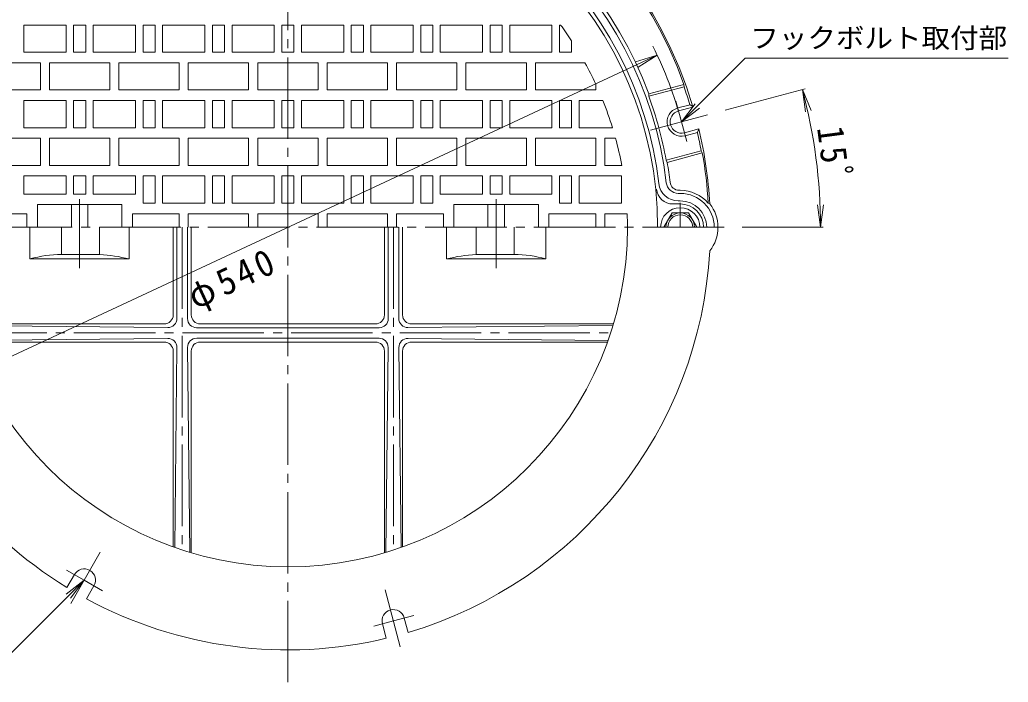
# Model space of a CAD drawing. Units: millimetres, scale not verified. Extents: x -589 to 461, y -801 to 845.
# Drawn here: x -221 to 434, y -10 to 429 of the extents above; entities that cross this region are included whole.
import ezdxf
from ezdxf.enums import TextEntityAlignment as Align

# ---------------------------------------------------------------- set-up
doc = ezdxf.new("R2010")
doc.units = ezdxf.units.MM
doc.header["$LTSCALE"] = 6
doc.linetypes.add('CHAIN2', pattern=[12, 9, -1, 1, -1])
for name, color, linetype, lineweight in [('1-1_1-1ﾚｲﾔ', 2, 'Continuous', 18), ('1-2_1-2ﾚｲﾔ', 3, 'Continuous', 18), ('1-4_1-4ﾚｲﾔ', 7, 'Continuous', 18), ('1-5_1-5ﾚｲﾔ', 7, 'Continuous', 18)]:
    doc.layers.add(name, color=color, linetype=linetype, lineweight=lineweight)
doc.styles.add('ＭＳ ゴシック', font='')
doc.styles.get('ＭＳ ゴシック').set_extended_font_data('MS Gothic')

msp = doc.modelspace()

# ---------------------------------------------------------------- linework, layer by layer
at = {"layer": '1-1_1-1ﾚｲﾔ'}
for p, q in [((195.672, 380.316), (218.947, 386.553)), ((218.947, 386.553), (218.969, 385.006)), ((195.672, 380.316), (195.705, 378.772)), ((195.705, 378.772), (218.969, 385.006)), ((214.833, 370.956), (222.996, 373.144)), ((215.351, 369.025), (224.915, 371.587)), ((225.01, 371.613), (222.996, 373.144)), ((219.233, 354.536), (228.797, 357.1)), ((219.75, 352.604), (227.806, 354.762)), ((227.806, 354.762), (228.797, 357.1)), ((207.093, 336.272), (230.357, 342.505)), ((207.837, 334.918), (231.111, 341.154)), ((230.357, 342.505), (231.111, 341.154)), ((207.093, 336.272), (207.837, 334.918)), ((216.493, 314.398), (215.2, 314.398)), ((216.493, 314.397), (215.2, 314.397)), ((216.493, 316.397), (215.703, 316.397)), ((216.493, 316.397), (216.105, 316.397)), ((216.493, 309.398), (215.2, 309.398)), ((216.493, 309.398), (215.603, 309.398)), ((235.034, 307.912), (236.061, 307.456)), ((216.493, 307.347), (211.434, 307.347)), ((-185.003, 61.821), (-189.953, 53.245)), ((-172.013, 54.321), (-176.964, 45.746)), ((33.618, 33.039), (36.18, 23.475)), ((19.129, 29.157), (21.693, 19.593))]:
    msp.add_line(p, q, dxfattribs=at)
at = {"layer": '1-1_1-1ﾚｲﾔ', "linetype": 'CHAIN2'}
for p, q in [((217.291, 361.78), (213.64, 375.406)), ((196.679, 356.257), (234.55, 366.405)), ((217.291, 361.78), (220.785, 348.74)), ((-167.839, 76.552), (-187.442, 42.597)), ((-178.508, 58.071), (-190.199, 64.821)), ((-178.508, 58.071), (-166.291, 51.018)), ((20.85, 51.711), (30.998, 13.839)), ((26.373, 31.099), (40, 34.75)), ((26.373, 31.099), (13.333, 27.605))]:
    msp.add_line(p, q, dxfattribs=at)
at = {"layer": '1-1_1-1ﾚｲﾔ'}
for centre, radius, start, end in [((-43.509, 291.898), 280.002, 16.56195, 103.46547), ((-43.509, 291.898), 279.002, 19.83176, 100.16846), ((-43.509, 291.898), 280.002, 106.56194, 176.8148), ((-43.509, 291.898), 279.002, 109.83177, 176.70955), ((-43.509, 291.898), 252.5, 6.72353, 173.27647), ((-43.509, 291.898), 255, 20.28783, 99.71243), ((-43.509, 291.898), 247.5, 6.72359, 173.27641), ((-43.509, 291.898), 255, 110.28784, 173.2894), ((-43.509, 291.898), 278.502, 16.95486, 19.53085), ((-43.509, 291.898), 254.5, 10.04103, 19.95918), ((217.291, 361.78), 9.5, 105.00023, 284.9991), ((217.291, 361.78), 7.5, 105.00029, 284.99944), ((-43.509, 291.898), 278.502, 10.46941, 13.04529), ((-43.509, 291.898), 280.002, 3.18518, 13.46558), ((-43.509, 291.898), 279.002, 3.29047, 10.16829), ((-43.509, 291.898), 255, 6.7106, 9.71246), ((215.2, 322.397), 8, 186.72325, 270), ((215.703, 322.397), 6, 186.71069, 270), ((211.624, 318.347), 11, 185.91859, 270), ((215.2, 322.398), 13, 186.72356, 270), ((216.493, 291.898), 24.499, 40.81808, 90), ((216.493, 291.898), 22.499, 0, 90), ((216.493, 291.898), 17.499, 0, 90), ((216.493, 291.898), 15.449, 0, 90), ((216.493, 291.898), 24.999, 0, 38.48666), ((-43.509, 291.898), 225, 180, 0), ((216.493, 291.898), 24.999, 321.51309, 0), ((-43.509, 291.898), 280.002, 286.53499, 356.81483), ((-43.509, 291.898), 280.002, 196.53499, 238.46556), ((-178.508, 58.071), 7.5, 330.00029, 149.99944), ((-43.509, 291.898), 280.002, 241.53499, 283.46555), ((26.373, 31.099), 7.5, 15.00029, 194.99944)]:
    msp.add_arc(centre, radius, start, end, dxfattribs=at)
at = {"layer": '1-2_1-2ﾚｲﾔ', "linetype": 'CHAIN2'}
for p, q in [((-43.509, -9.514), (-43.509, 591.621)), ((-181.508, 291.898), (-181.508, 310.645)), ((94.492, 291.898), (94.492, 310.645)), ((216.493, 291.898), (216.493, 308.022)), ((245.548, 291.898), (-334.424, 291.898)), ((-181.509, 264.79), (-181.509, 291.898)), ((-113.508, 291.898), (-113.508, 78.064)), ((26.492, 291.898), (26.492, 78.064)), ((94.492, 264.79), (94.492, 291.898)), ((-257.343, 221.898), (170.326, 221.898))]:
    msp.add_line(p, q, dxfattribs=at)
at = {"layer": '1-2_1-2ﾚｲﾔ'}
for p, q in [((-218.509, 425.898), (-218.509, 407.899)), ((-190.508, 425.898), (-218.509, 425.898)), ((-190.508, 425.898), (-190.508, 407.899)), ((-185.508, 425.898), (-185.508, 407.899)), ((-177.508, 425.898), (-185.508, 425.898)), ((-177.508, 425.898), (-177.508, 407.899)), ((-144.508, 425.898), (-172.508, 425.898)), ((-172.508, 425.898), (-172.508, 407.899)), ((-144.508, 425.898), (-144.508, 407.899)), ((-131.508, 425.898), (-131.508, 407.899)), ((-98.508, 425.898), (-126.508, 425.898)), ((-126.508, 425.898), (-126.508, 407.899)), ((-98.508, 425.898), (-98.508, 407.899)), ((-85.508, 425.898), (-85.508, 407.899)), ((-52.508, 425.898), (-80.508, 425.898)), ((-80.508, 425.898), (-80.508, 407.899)), ((-52.508, 425.898), (-52.508, 407.899)), ((-47.508, 425.898), (-39.508, 425.898)), ((-47.508, 425.898), (-47.508, 407.899)), ((-39.508, 425.898), (-39.508, 407.899)), ((-34.508, 425.898), (-6.508, 425.898)), ((-34.508, 425.898), (-34.508, 407.899)), ((-6.508, 425.898), (-6.508, 407.899)), ((-1.509, 425.898), (-1.509, 407.899)), ((11.492, 425.898), (39.492, 425.898)), ((11.492, 425.898), (11.492, 407.899)), ((39.492, 425.898), (39.492, 407.899)), ((44.492, 425.898), (44.492, 407.899)), ((57.492, 425.898), (85.491, 425.898)), ((57.492, 425.898), (57.492, 407.899)), ((85.491, 425.898), (85.491, 407.899)), ((90.491, 425.898), (90.491, 407.899)), ((90.491, 425.898), (98.491, 425.898)), ((98.491, 425.898), (98.491, 407.899)), ((103.491, 425.898), (103.491, 407.899)), ((103.491, 425.898), (131.492, 425.898)), ((131.492, 425.898), (131.492, 407.899)), ((136.491, 425.898), (136.491, 407.899)), ((136.491, 425.898), (137.238, 425.898)), ((144.492, 415.515), (144.492, 407.899)), ((-190.508, 407.899), (-218.509, 407.899)), ((-177.508, 407.899), (-185.508, 407.899)), ((-144.508, 407.899), (-172.508, 407.899)), ((-131.508, 407.899), (-139.509, 407.899)), ((-98.508, 407.899), (-126.508, 407.899)), ((-85.508, 407.899), (-93.508, 407.899)), ((-52.508, 407.899), (-80.508, 407.899)), ((-47.508, 407.899), (-39.508, 407.899)), ((-34.508, 407.899), (-6.508, 407.899)), ((-1.509, 407.899), (6.492, 407.899)), ((11.492, 407.899), (39.492, 407.899)), ((44.492, 407.899), (52.492, 407.899)), ((57.492, 407.899), (85.491, 407.899)), ((90.491, 407.899), (98.491, 407.899)), ((103.491, 407.899), (131.492, 407.899)), ((136.491, 407.899), (144.492, 407.899)), ((-207.508, 400.898), (-240.343, 400.898)), ((-207.508, 400.898), (-207.508, 382.899)), ((-161.508, 400.898), (-161.508, 382.899)), ((-115.508, 400.898), (-115.508, 382.899)), ((-69.508, 400.898), (-69.508, 382.899)), ((-63.508, 400.898), (-23.509, 400.898)), ((-63.508, 400.898), (-63.508, 382.899)), ((-23.509, 400.898), (-23.509, 382.899)), ((-17.509, 400.898), (-17.509, 382.899)), ((28.492, 400.898), (28.492, 382.899)), ((74.491, 400.898), (74.491, 382.899)), ((120.492, 400.898), (120.492, 382.899)), ((120.492, 400.898), (153.327, 400.898)), ((160.492, 386.814), (160.492, 382.899)), ((-207.508, 382.899), (-247.509, 382.899)), ((-161.508, 382.899), (-201.509, 382.899)), ((-115.508, 382.899), (-155.508, 382.899)), ((-69.508, 382.899), (-109.508, 382.899)), ((-63.508, 382.899), (-23.509, 382.899)), ((-17.509, 382.899), (22.492, 382.899)), ((28.492, 382.899), (68.492, 382.899)), ((74.491, 382.899), (114.492, 382.899)), ((120.492, 382.899), (160.492, 382.899)), ((-190.508, 375.899), (-218.509, 375.899)), ((-218.509, 375.899), (-218.509, 357.899)), ((-190.508, 375.899), (-190.508, 357.899)), ((-177.508, 375.899), (-177.508, 357.899)), ((-144.508, 375.899), (-172.508, 375.899)), ((-172.508, 375.899), (-172.508, 357.899)), ((-144.508, 375.899), (-144.508, 357.899)), ((-131.508, 375.899), (-131.508, 357.899)), ((-98.508, 375.899), (-126.508, 375.899)), ((-126.508, 375.899), (-126.508, 357.899)), ((-98.508, 375.899), (-98.508, 357.899)), ((-85.508, 375.899), (-85.508, 357.899)), ((-52.508, 375.899), (-80.508, 375.899)), ((-80.508, 375.899), (-80.508, 357.899)), ((-52.508, 375.899), (-52.508, 357.899)), ((-47.508, 375.899), (-39.508, 375.899)), ((-47.508, 375.899), (-47.508, 357.899)), ((-39.508, 375.899), (-39.508, 357.899)), ((-34.508, 375.899), (-6.508, 375.899)), ((-34.508, 375.899), (-34.508, 357.899)), ((-6.508, 375.899), (-6.508, 357.899)), ((-1.509, 375.899), (-1.509, 357.899)), ((11.492, 375.899), (39.492, 375.899)), ((11.492, 375.899), (11.492, 357.899)), ((39.492, 375.899), (39.492, 357.899)), ((44.492, 375.899), (44.492, 357.899)), ((57.492, 375.899), (85.491, 375.899)), ((57.492, 375.899), (57.492, 357.899)), ((85.491, 375.899), (85.491, 357.899)), ((90.491, 375.899), (90.491, 357.899)), ((103.491, 375.899), (131.492, 375.899)), ((103.491, 375.899), (103.491, 357.899)), ((131.492, 375.899), (131.492, 357.899)), ((136.491, 375.899), (136.491, 357.899)), ((149.492, 375.899), (149.492, 357.899)), ((149.492, 375.899), (165.224, 375.899)), ((-190.508, 357.899), (-218.509, 357.899)), ((-177.508, 357.899), (-185.508, 357.899)), ((-144.508, 357.899), (-172.508, 357.899)), ((-131.508, 357.899), (-139.509, 357.899)), ((-98.508, 357.899), (-126.508, 357.899)), ((-85.508, 357.899), (-93.508, 357.899)), ((-52.508, 357.899), (-80.508, 357.899)), ((-47.508, 357.899), (-39.508, 357.899)), ((-34.508, 357.899), (-6.508, 357.899)), ((-1.509, 357.899), (6.492, 357.899)), ((11.492, 357.899), (39.492, 357.899)), ((44.492, 357.899), (52.492, 357.899)), ((57.492, 357.899), (85.491, 357.899)), ((90.491, 357.899), (98.491, 357.899)), ((103.491, 357.899), (131.492, 357.899)), ((136.491, 357.899), (144.492, 357.899)), ((149.492, 357.899), (171.594, 357.899)), ((-207.508, 350.899), (-207.508, 332.899)), ((-161.508, 350.899), (-161.508, 332.899)), ((-115.508, 350.899), (-115.508, 332.899)), ((-69.508, 350.899), (-69.508, 332.899)), ((-63.508, 350.899), (-23.509, 350.899)), ((-63.508, 350.899), (-63.508, 332.899)), ((-23.509, 350.899), (-23.509, 332.899)), ((-17.509, 350.899), (-17.509, 332.899)), ((28.492, 350.899), (28.492, 332.899)), ((74.491, 350.899), (74.491, 332.899)), ((120.492, 350.899), (120.492, 332.899)), ((166.492, 350.899), (166.492, 332.899)), ((166.492, 350.899), (173.618, 350.899)), ((-207.508, 332.899), (-247.509, 332.899)), ((-161.508, 332.899), (-201.509, 332.899)), ((-115.508, 332.899), (-155.508, 332.899)), ((-69.508, 332.899), (-109.508, 332.899)), ((-63.508, 332.899), (-23.509, 332.899)), ((-17.509, 332.899), (22.492, 332.899)), ((28.492, 332.899), (68.492, 332.899)), ((74.491, 332.899), (114.492, 332.899)), ((120.492, 332.899), (160.492, 332.899)), ((166.492, 332.899), (177.725, 332.899)), ((-190.508, 325.899), (-218.509, 325.899)), ((-218.509, 325.899), (-218.509, 313.899)), ((-177.508, 325.899), (-185.508, 325.899)), ((-185.508, 325.899), (-185.508, 313.899)), ((-177.508, 325.899), (-177.508, 313.899)), ((-144.508, 325.899), (-172.508, 325.899)), ((-172.508, 325.899), (-172.508, 313.899)), ((-144.508, 325.899), (-144.508, 313.899)), ((-131.508, 325.899), (-131.508, 307.899)), ((-98.508, 325.899), (-126.508, 325.899)), ((-126.508, 325.899), (-126.508, 307.899)), ((-98.508, 325.899), (-98.508, 307.899)), ((-85.508, 325.899), (-85.508, 307.899)), ((-52.508, 325.899), (-80.508, 325.899)), ((-80.508, 325.899), (-80.508, 307.899)), ((-52.508, 325.899), (-52.508, 307.899)), ((-47.508, 325.899), (-39.508, 325.899)), ((-47.508, 325.899), (-47.508, 307.899)), ((-39.508, 325.899), (-39.508, 307.899)), ((-34.508, 325.899), (-6.508, 325.899)), ((-34.508, 325.899), (-34.508, 307.899)), ((-6.508, 325.899), (-6.508, 307.899)), ((-1.509, 325.899), (-1.509, 307.899)), ((11.492, 325.899), (39.492, 325.899)), ((11.492, 325.899), (11.492, 307.899)), ((39.492, 325.899), (39.492, 307.899)), ((44.492, 325.899), (44.492, 307.899)), ((57.492, 325.899), (85.491, 325.899)), ((57.492, 325.899), (57.492, 313.899)), ((85.491, 325.899), (85.491, 313.899)), ((90.491, 325.899), (98.491, 325.899)), ((90.491, 325.899), (90.491, 313.899)), ((98.491, 325.899), (98.491, 313.899)), ((103.491, 325.899), (131.492, 325.899)), ((131.492, 325.899), (131.492, 313.899)), ((136.491, 325.899), (136.491, 307.899)), ((149.492, 325.899), (149.492, 307.899)), ((-177.508, 313.899), (-185.508, 313.899)), ((-144.508, 313.899), (-172.508, 313.899)), ((-131.508, 307.899), (-139.509, 307.899)), ((-98.508, 307.899), (-126.508, 307.899)), ((-85.508, 307.899), (-93.508, 307.899)), ((-52.508, 307.899), (-80.508, 307.899)), ((-47.508, 307.899), (-39.508, 307.899)), ((-34.508, 307.899), (-6.508, 307.899)), ((-1.509, 307.899), (6.492, 307.899)), ((11.492, 307.899), (39.492, 307.899)), ((44.492, 307.899), (52.492, 307.899)), ((57.492, 313.899), (85.491, 313.899)), ((90.491, 313.899), (98.491, 313.899)), ((136.491, 307.899), (144.492, 307.899)), ((149.492, 307.899), (177.492, 307.899)), ((-153.508, 306.899), (-209.509, 306.899)), ((-209.509, 291.898), (-209.509, 306.899)), ((-187.008, 291.898), (-187.008, 306.899)), ((-176.008, 291.898), (-176.008, 306.899)), ((-153.508, 291.898), (-153.508, 306.899)), ((66.492, 306.899), (122.492, 306.899)), ((66.492, 291.898), (66.492, 306.899)), ((88.992, 291.898), (88.992, 306.899)), ((99.992, 291.898), (99.992, 306.899)), ((122.492, 291.898), (122.492, 306.899)), ((221.968, 301.381), (227.444, 291.898)), ((-216.509, 300.899), (-247.509, 300.899)), ((-216.509, 291.898), (-216.509, 300.899)), ((-115.508, 300.899), (-146.508, 300.899)), ((-146.508, 291.898), (-146.508, 300.899)), ((-115.508, 291.898), (-115.508, 300.899)), ((-69.508, 300.899), (-109.508, 300.899)), ((-109.508, 291.898), (-109.508, 300.899)), ((-69.508, 291.898), (-69.508, 300.899)), ((-63.508, 300.899), (-23.509, 300.899)), ((-63.508, 291.898), (-63.508, 300.899)), ((-23.509, 291.898), (-23.509, 300.899)), ((-17.509, 300.899), (22.492, 300.899)), ((-17.509, 291.898), (-17.509, 300.899)), ((22.492, 291.898), (22.492, 300.899)), ((28.492, 300.899), (59.492, 300.899)), ((28.492, 291.898), (28.492, 300.899)), ((59.492, 291.898), (59.492, 300.899)), ((129.492, 300.899), (160.492, 300.899)), ((129.492, 291.898), (129.492, 300.899)), ((160.492, 291.898), (160.492, 300.899)), ((166.492, 300.899), (181.312, 300.899)), ((166.492, 291.898), (166.492, 300.899)), ((-214.408, 270.898), (-214.408, 291.898)), ((-193.474, 273.898), (-193.474, 291.898)), ((-168.244, 273.898), (-168.244, 291.898)), ((-148.61, 270.898), (-148.61, 291.898)), ((-119.508, 233.898), (-119.508, 291.898)), ((-117.008, 231.462), (-117.008, 291.898)), ((-110.008, 231.398), (-110.008, 291.898)), ((-107.509, 233.898), (-107.509, 291.898)), ((20.492, 233.898), (20.492, 291.898)), ((22.992, 231.398), (22.992, 291.898)), ((29.992, 231.462), (29.992, 291.898)), ((32.491, 233.898), (32.491, 291.898)), ((61.593, 270.898), (61.593, 291.898)), ((81.227, 273.898), (81.227, 291.898)), ((106.457, 273.898), (106.457, 291.898)), ((127.391, 270.898), (127.391, 291.898)), ((-148.61, 270.898), (-214.408, 270.898)), ((-168.244, 273.898), (-193.474, 273.898)), ((61.593, 270.898), (127.391, 270.898)), ((81.227, 273.898), (106.457, 273.898)), ((-125.508, 227.898), (-259.214, 227.898)), ((-123.072, 225.463), (-258.916, 226.903)), ((16.992, 225.398), (-104.009, 225.398)), ((14.492, 227.898), (-101.509, 227.898)), ((36.055, 225.463), (171.899, 226.903)), ((38.492, 227.898), (172.197, 227.898)), ((-123.139, 218.332), (-255.64, 216.897)), ((16.928, 218.398), (-103.945, 218.398)), ((36.123, 218.332), (168.623, 216.897)), ((-125.508, 215.898), (-255.284, 215.898)), ((-119.508, 209.898), (-119.508, 80.123)), ((-117.075, 212.267), (-118.51, 79.767)), ((-109.944, 212.335), (-108.504, 76.491)), ((-107.508, 209.898), (-107.508, 76.193)), ((14.492, 215.898), (-101.508, 215.898)), ((20.492, 209.898), (20.492, 76.193)), ((22.927, 212.335), (21.487, 76.491)), ((30.058, 212.267), (31.493, 79.767)), ((32.491, 209.898), (32.491, 80.123)), ((38.492, 215.898), (168.267, 215.898))]:
    msp.add_line(p, q, dxfattribs=at)
for points in [[(-131.508, 425.898), (-139.509, 425.898), (-139.509, 407.899)], [(-85.508, 425.898), (-93.508, 425.898), (-93.508, 407.899)], [(-1.509, 425.898), (6.492, 425.898), (6.492, 407.899)], [(44.492, 425.898), (52.492, 425.898), (52.492, 407.899)], [(-161.508, 400.898), (-201.509, 400.898), (-201.509, 382.899)], [(-115.508, 400.898), (-155.508, 400.898), (-155.508, 382.899)], [(-69.508, 400.898), (-109.508, 400.898), (-109.508, 382.899)], [(-17.509, 400.898), (22.492, 400.898), (22.492, 382.899)], [(28.492, 400.898), (68.492, 400.898), (68.492, 382.899)], [(74.491, 400.898), (114.492, 400.898), (114.492, 382.899)], [(-177.508, 375.899), (-185.508, 375.899), (-185.508, 357.899)], [(-131.508, 375.899), (-139.509, 375.899), (-139.509, 357.899)], [(-85.508, 375.899), (-93.508, 375.899), (-93.508, 357.899)], [(-1.509, 375.899), (6.492, 375.899), (6.492, 357.899)], [(44.492, 375.899), (52.492, 375.899), (52.492, 357.899)], [(90.491, 375.899), (98.491, 375.899), (98.491, 357.899)], [(136.491, 375.899), (144.492, 375.899), (144.492, 357.899)], [(-207.508, 350.899), (-247.509, 350.899), (-247.509, 332.899)], [(-161.508, 350.899), (-201.509, 350.899), (-201.509, 332.899)], [(-115.508, 350.899), (-155.508, 350.899), (-155.508, 332.899)], [(-69.508, 350.899), (-109.508, 350.899), (-109.508, 332.899)], [(-17.509, 350.899), (22.492, 350.899), (22.492, 332.899)], [(28.492, 350.899), (68.492, 350.899), (68.492, 332.899)], [(74.491, 350.899), (114.492, 350.899), (114.492, 332.899)], [(120.492, 350.899), (160.492, 350.899), (160.492, 332.899)], [(-190.508, 325.899), (-190.508, 313.899), (-218.509, 313.899)], [(-131.508, 325.899), (-139.509, 325.899), (-139.509, 307.899)], [(-85.508, 325.899), (-93.508, 325.899), (-93.508, 307.899)], [(-1.509, 325.899), (6.492, 325.899), (6.492, 307.899)], [(44.492, 325.899), (52.492, 325.899), (52.492, 307.899)], [(103.491, 325.899), (103.491, 313.899), (131.492, 313.899)], [(136.491, 325.899), (144.492, 325.899), (144.492, 307.899)], [(149.492, 325.899), (177.492, 325.899), (177.492, 307.899)], [(205.544, 291.898), (211.019, 301.381), (221.968, 301.381)]]:
    msp.add_lwpolyline(points, dxfattribs=at)
for centre, radius, start, end in [((-43.509, 291.898), 245, 0, 180), ((-43.509, 291.898), 225, 33.32628, 36.55223), ((-43.509, 291.898), 225, 24.95126, 28.97607), ((-43.509, 291.898), 225, 17.0576, 21.92133), ((-43.509, 291.898), 225, 10.49925, 15.20197), ((216.493, 291.898), 12.999, 0, 180), ((216.493, 291.898), 9.5, 0, 180), ((-43.509, 291.898), 225, 0, 2.29245), ((216.493, 291.898), 8.25, 0, 180), ((-192.97, 195.848), 78.052, 90.3696, 105.94133), ((-174.328, 168.333), 105.741, 75.9236, 86.7019), ((87.311, 168.333), 105.741, 93.2981, 104.0764), ((105.953, 195.848), 78.052, 74.05867, 89.6304), ((-125.508, 233.898), 6, 270, 0), ((-123.008, 231.462), 6, 269.39249, 0), ((-104.009, 231.398), 6, 180, 270), ((-101.509, 233.898), 6, 180, 270), ((14.492, 233.898), 6, 270, 0), ((16.992, 231.398), 6, 270, 0), ((35.992, 231.462), 6, 180, 270.60728), ((38.492, 233.898), 6, 180, 270), ((-123.074, 212.332), 6, 359.3797, 90.6203), ((-103.945, 212.398), 6, 90, 180.60751), ((16.928, 212.398), 6, 359.39249, 90), ((36.058, 212.332), 6, 89.37947, 180.6203), ((-125.508, 209.898), 6, 0, 90), ((-101.508, 209.898), 6, 90, 180), ((14.492, 209.898), 6, 0, 90), ((38.492, 209.898), 6, 90, 180)]:
    msp.add_arc(centre, radius, start, end, dxfattribs=at)
at = {"layer": '1-4_1-4ﾚｲﾔ'}
for p, q in [((-288.212, 177.791), (201.195, 406.005)), ((201.195, 406.005), (186.889, 401.495)), ((201.195, 406.005), (188.544, 397.946)), ((246.142, 369.51), (299.164, 383.718)), ((297.425, 383.252), (303.165, 369.394)), ((297.425, 383.252), (299.383, 368.38)), ((309.452, 291.898), (307.494, 306.77)), ((309.452, 291.898), (311.41, 306.77)), ((257.548, 291.898), (311.252, 291.898))]:
    msp.add_line(p, q, dxfattribs=at)
for radius, start, end in [(270, 14.99994, 26.37753), (352.961, 0, 15.0001)]:
    msp.add_arc((-43.509, 291.898), radius, start, end, dxfattribs=at)
at = {"layer": '1-5_1-5ﾚｲﾔ'}
for p, q in [((217.292, 361.779), (259.396, 403.883)), ((259.396, 403.883), (433.815, 403.883)), ((217.292, 361.779), (226.423, 373.68)), ((217.292, 361.779), (229.192, 370.911)), ((-178.508, 58.071), (-233.192, 3.387)), ((-178.508, 58.071), (-190.408, 48.94)), ((-178.508, 58.071), (-187.639, 46.171))]:
    msp.add_line(p, q, dxfattribs=at)

# ---------------------------------------------------------------- texts
at = {"layer": '1-4_1-4ﾚｲﾔ', "color": 2, "char_height": 17.6, "attachment_point": 7, "style": 'ＭＳ ゴシック'}
for s, insert, rotation in [('\\T1.27;\\W0.9;15ﾟ', (306.861, 357.694), 277.5), ('\\T1.21;\\W0.95;φ540', (-102.746, 232.842), 25)]:
    msp.add_mtext(s, dxfattribs=dict(at, insert=insert, rotation=rotation))
at = {"layer": '1-5_1-5ﾚｲﾔ', "color": 6, "style": 'ＭＳ ゴシック', "width": 1.05}
msp.add_text('フックボルト取付部', height=13.2, dxfattribs=at).set_placement((262.929, 406.748), align=Align.BOTTOM_LEFT)

doc.saveas('drawing.dxf')
